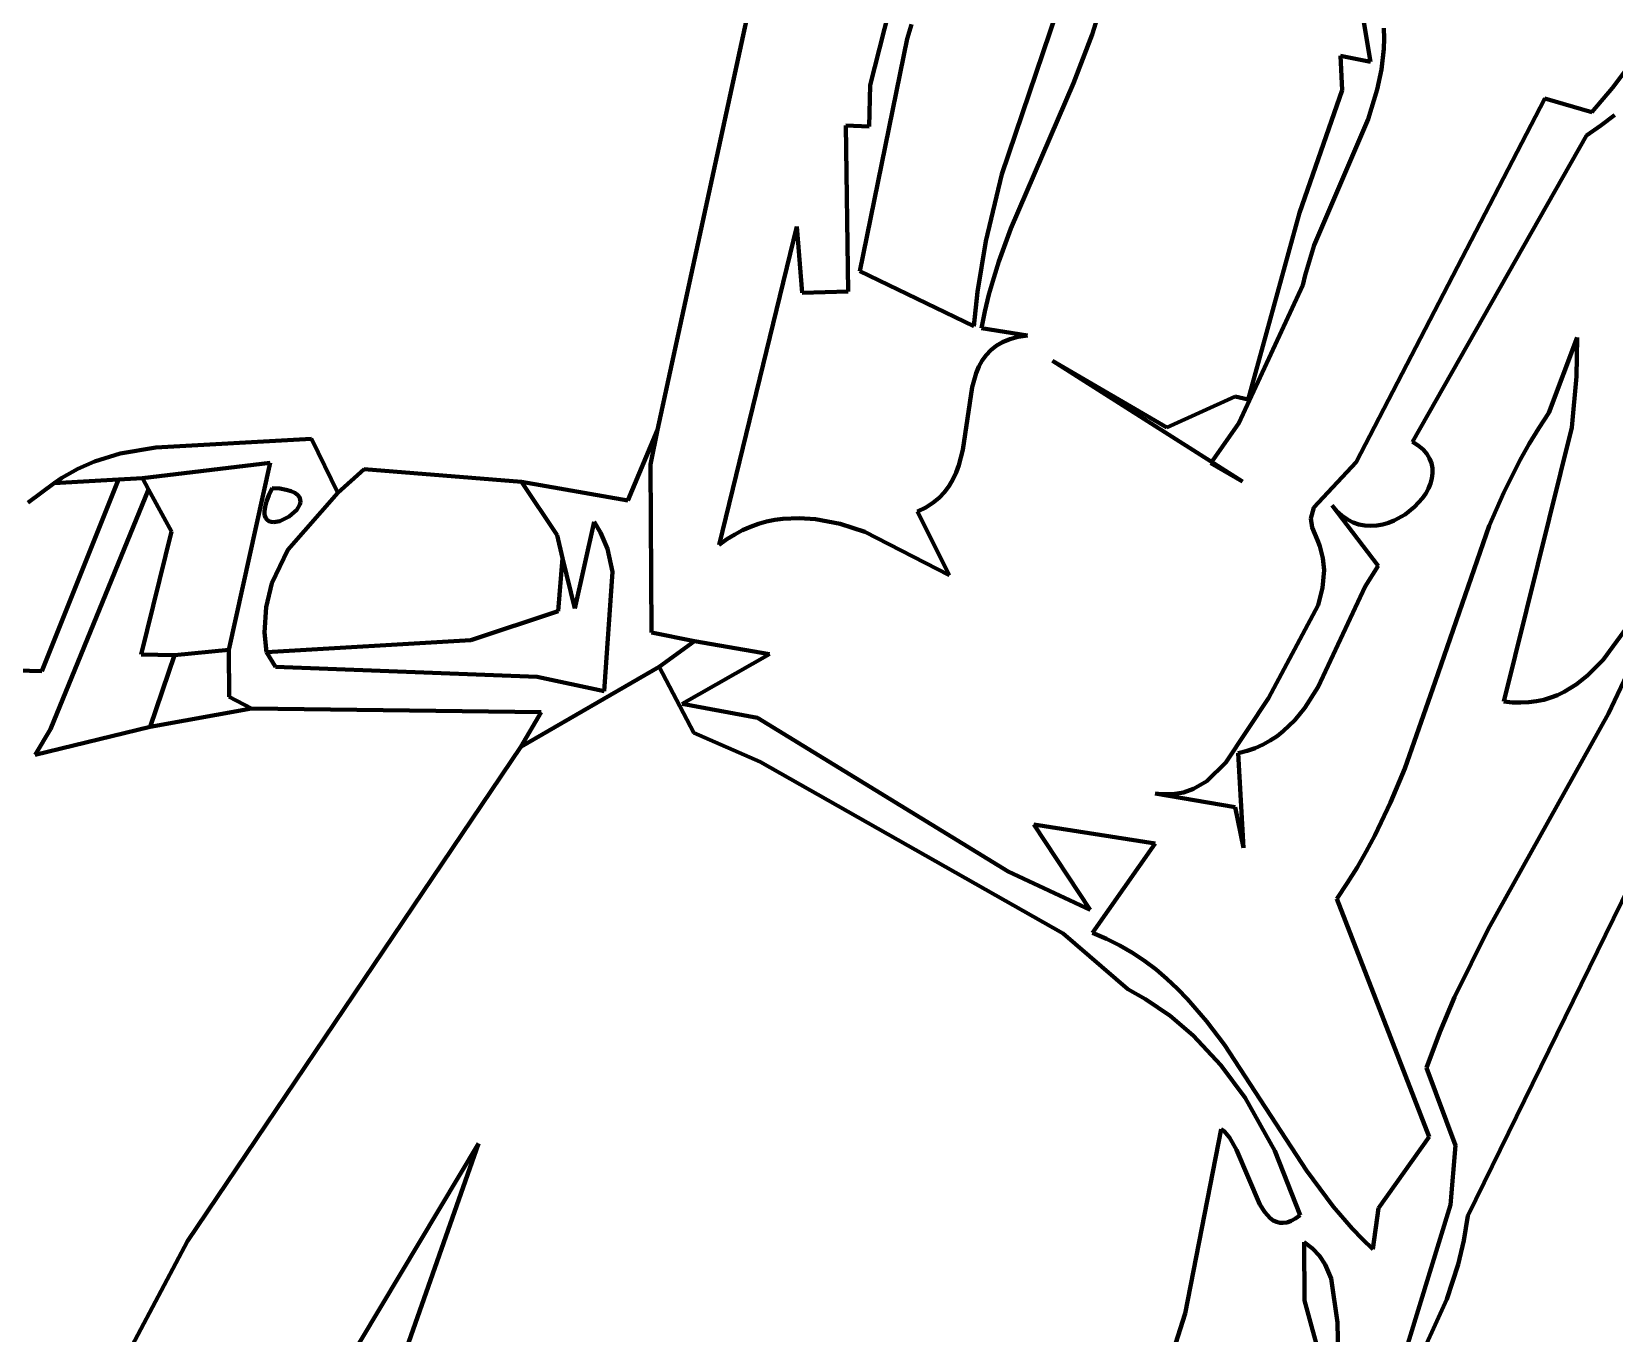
# Model space of a CAD drawing. Header units: millimetres. Extents: x 0 to 8.5, y 0 to 13.2.
# Drawn here: x 4.71 to 5.611, y 6.113 to 6.853 of the extents above; entities that cross this region are included whole.
import ezdxf

# ---------------------------------------------------------------- set-up
doc = ezdxf.new("R2010")
doc.units = ezdxf.units.MM
for name, color, linetype, lineweight in [('color#060606ff', 7, 'CONTINUOUS', 100), ('color#5c5c5cff', 7, 'CONTINUOUS', 100), ('color#aeaeaeff', 7, 'CONTINUOUS', 100), ('color#ffffffff', 7, 'CONTINUOUS', 100)]:
    doc.layers.add(name, color=color, linetype=linetype, lineweight=lineweight)

msp = doc.modelspace()

# ---------------------------------------------------------------- linework, layer by layer
at = {"layer": 'color#060606ff'}
for p, q in [((5.06613, 6.62671), (5.19249, 7.20815)), ((5.32158, 6.94829), (5.26204, 6.77211)), ((5.21482, 6.93147), (5.18722, 6.82278)), ((5.46372, 6.88488), (5.47186, 6.83608)), ((5.31345, 6.85172), (5.31928, 6.87038)), ((5.20824, 6.84911), (5.21064, 6.85739)), ((5.47952, 6.84935), (5.47935, 6.85532)), ((5.18135, 6.71706), (5.20824, 6.84911)), ((5.30284, 6.824), (5.31345, 6.85172)), ((5.47806, 6.83182), (5.47935, 6.84345)), ((5.47935, 6.84345), (5.47952, 6.84935)), ((5.47186, 6.83608), (5.45467, 6.8396)), ((5.45467, 6.8396), (5.45563, 6.82001)), ((5.62568, 6.84284), (5.60956, 6.82128)), ((5.47566, 6.8204), (5.47806, 6.83182)), ((5.18722, 6.82278), (5.18659, 6.79925)), ((5.26719, 6.74119), (5.30284, 6.824)), ((5.45563, 6.82001), (5.43137, 6.7502)), ((5.47041, 6.80357), (5.47566, 6.8204)), ((5.60956, 6.82128), (5.59783, 6.80752)), ((5.57101, 6.8153), (5.46373, 6.6084)), ((5.59783, 6.80752), (5.57101, 6.8153)), ((5.18659, 6.79925), (5.17337, 6.79988)), ((5.17337, 6.79988), (5.17467, 6.70547)), ((5.43984, 6.73179), (5.47041, 6.80357)), ((5.5948, 6.79425), (5.60289, 6.79982)), ((5.60289, 6.79982), (5.61068, 6.80569)), ((5.49568, 6.61993), (5.5948, 6.79425)), ((5.26204, 6.77211), (5.25301, 6.73416)), ((5.43137, 6.7502), (5.40231, 6.64401)), ((5.1454, 6.74246), (5.10134, 6.56136)), ((5.14843, 6.70461), (5.1454, 6.74246)), ((5.26044, 6.72253), (5.26719, 6.74119)), ((5.25301, 6.73416), (5.24819, 6.70522)), ((5.43465, 6.71476), (5.43984, 6.73179)), ((5.24611, 6.68565), (5.18135, 6.71706)), ((5.25745, 6.71313), (5.26044, 6.72253)), ((5.25477, 6.70367), (5.25745, 6.71313)), ((5.39696, 6.63047), (5.43335, 6.70899)), ((5.43335, 6.70899), (5.43465, 6.71476)), ((5.17467, 6.70547), (5.14843, 6.70461)), ((5.24819, 6.70522), (5.24611, 6.68565)), ((5.25244, 6.69414), (5.25477, 6.70367)), ((5.2505, 6.68455), (5.25244, 6.69414)), ((5.27668, 6.68041), (5.2505, 6.68455)), ((5.25315, 6.66927), (5.25577, 6.67209)), ((5.25577, 6.67209), (5.25886, 6.67457)), ((5.25886, 6.67457), (5.26245, 6.67667)), ((5.26245, 6.67667), (5.26658, 6.67836)), ((5.26658, 6.67836), (5.27131, 6.67962)), ((5.27131, 6.67962), (5.27668, 6.68041)), ((5.58933, 6.67923), (5.57337, 6.63645)), ((5.58908, 6.65716), (5.58933, 6.67923)), ((5.24908, 6.66272), (5.25093, 6.66614)), ((5.25093, 6.66614), (5.25315, 6.66927)), ((5.35602, 6.62811), (5.29095, 6.66599)), ((5.29095, 6.66599), (5.39898, 6.59734)), ((5.24528, 6.65108), (5.24756, 6.65905)), ((5.24756, 6.65905), (5.24908, 6.66272)), ((5.58637, 6.6281), (5.58908, 6.65716)), ((5.23988, 6.61529), (5.24528, 6.65108)), ((5.39475, 6.64565), (5.35602, 6.62811)), ((5.40231, 6.64401), (5.39475, 6.64565)), ((5.57337, 6.63645), (5.56757, 6.62769)), ((5.38091, 6.60784), (5.39696, 6.63047)), ((5.5476, 6.4722), (5.58637, 6.6281)), ((5.56757, 6.62769), (5.56213, 6.61876)), ((5.0623, 6.60702), (5.06613, 6.62671)), ((5.49902, 6.61782), (5.49568, 6.61993)), ((5.56213, 6.61876), (5.55702, 6.60968)), ((5.23763, 6.6066), (5.23988, 6.61529)), ((5.50174, 6.61551), (5.49902, 6.61782)), ((5.50387, 6.61303), (5.50174, 6.61551)), ((5.50544, 6.61042), (5.50387, 6.61303)), ((5.50648, 6.60768), (5.50544, 6.61042)), ((5.55702, 6.60968), (5.5477, 6.5911)), ((4.77317, 6.59915), (4.84589, 6.60803)), ((4.84589, 6.60803), (4.82232, 6.50154)), ((4.88434, 6.5909), (4.89926, 6.60442)), ((4.89926, 6.60442), (4.98873, 6.59706)), ((5.06276, 6.51132), (5.0623, 6.60702)), ((5.23429, 6.59851), (5.23612, 6.60247)), ((5.23612, 6.60247), (5.23763, 6.6066)), ((5.39898, 6.59734), (5.38091, 6.60784)), ((5.46373, 6.6084), (5.4395, 6.58261)), ((5.50702, 6.60487), (5.50648, 6.60768)), ((5.50671, 6.5991), (5.50709, 6.602)), ((5.50709, 6.602), (5.50702, 6.60487)), ((4.70822, 6.5854), (4.72296, 6.59645)), ((4.75947, 6.59848), (4.7159, 6.48948)), ((4.72296, 6.59645), (4.75947, 6.59848)), ((4.77663, 6.59286), (4.77317, 6.59915)), ((4.78971, 6.56881), (4.77663, 6.59286)), ((4.98873, 6.59706), (5.00905, 6.56678)), ((5.22643, 6.58803), (5.22949, 6.59126)), ((5.22949, 6.59126), (5.2321, 6.59477)), ((5.2321, 6.59477), (5.23429, 6.59851)), ((5.50325, 6.59055), (5.50477, 6.59335)), ((5.50477, 6.59335), (5.50593, 6.59621)), ((5.50593, 6.59621), (5.50671, 6.5991)), ((5.5477, 6.5911), (5.53939, 6.57207)), ((4.8559, 6.55847), (4.88434, 6.5909)), ((5.21407, 6.58029), (5.21877, 6.58251)), ((5.21877, 6.58251), (5.22288, 6.58511)), ((5.22288, 6.58511), (5.22643, 6.58803)), ((5.4395, 6.58261), (5.43793, 6.57633)), ((5.47615, 6.54936), (5.45002, 6.58365)), ((5.45002, 6.58365), (5.45275, 6.58039)), ((5.49147, 6.5785), (5.49691, 6.58282)), ((5.49691, 6.58282), (5.50142, 6.58785)), ((5.50142, 6.58785), (5.50325, 6.59055)), ((5.11912, 6.57155), (5.12366, 6.57318)), ((5.12366, 6.57318), (5.12824, 6.57447)), ((5.12824, 6.57447), (5.13285, 6.57543)), ((5.13285, 6.57543), (5.13748, 6.57608)), ((5.13748, 6.57608), (5.14679, 6.57651)), ((5.14679, 6.57651), (5.15614, 6.57587)), ((5.15614, 6.57587), (5.17017, 6.57318)), ((5.17017, 6.57318), (5.18407, 6.56875)), ((5.2321, 6.54407), (5.21407, 6.58029)), ((5.43793, 6.57633), (5.4386, 6.57117)), ((5.45275, 6.58039), (5.45566, 6.57772)), ((5.45566, 6.57772), (5.45873, 6.57561)), ((5.45873, 6.57561), (5.46193, 6.57401)), ((5.46193, 6.57401), (5.46522, 6.57292)), ((5.47876, 6.5729), (5.48209, 6.57385)), ((5.48209, 6.57385), (5.48534, 6.57511)), ((5.48534, 6.57511), (5.49147, 6.5785)), ((4.77244, 6.49897), (4.78971, 6.56881)), ((5.00905, 6.56678), (5.01221, 6.55376)), ((5.10134, 6.56136), (5.10572, 6.56449)), ((5.10572, 6.56449), (5.11014, 6.56722)), ((5.11014, 6.56722), (5.11461, 6.56957)), ((5.11461, 6.56957), (5.11912, 6.57155)), ((5.18407, 6.56875), (5.2321, 6.54407)), ((5.4386, 6.57117), (5.44012, 6.56748)), ((5.44012, 6.56748), (5.44173, 6.564)), ((5.44173, 6.564), (5.44303, 6.56054)), ((5.46522, 6.57292), (5.46858, 6.57229)), ((5.46858, 6.57229), (5.47198, 6.57209)), ((5.47198, 6.57209), (5.47538, 6.57231)), ((5.47538, 6.57231), (5.47876, 6.5729)), ((5.53939, 6.57207), (5.50867, 6.48326)), ((4.84685, 6.53953), (4.8559, 6.55847)), ((5.44303, 6.56054), (5.44475, 6.55368)), ((5.01221, 6.55376), (5.00959, 6.52353)), ((5.44538, 6.5469), (5.44457, 6.53688)), ((5.44475, 6.55368), (5.44538, 6.5469)), ((5.46871, 6.53764), (5.47615, 6.54936)), ((4.84347, 6.5259), (4.84685, 6.53953)), ((5.44197, 6.48048), (5.46871, 6.53764)), ((5.64001, 6.54505), (5.6042, 6.4959)), ((5.44457, 6.53688), (5.442, 6.52703)), ((4.84258, 6.51148), (4.84347, 6.5259)), ((5.00959, 6.52353), (4.96006, 6.50703)), ((5.442, 6.52703), (5.41386, 6.4741)), ((4.84375, 6.50014), (4.84258, 6.51148)), ((5.08725, 6.50639), (5.06276, 6.51132)), ((4.82232, 6.50154), (4.79141, 6.49847)), ((4.96006, 6.50703), (4.84375, 6.50014)), ((5.12984, 6.4991), (5.08725, 6.50639)), ((4.79141, 6.49847), (4.77244, 6.49897)), ((5.08031, 6.47091), (5.12984, 6.4991)), ((5.6042, 6.4959), (5.59535, 6.48692)), ((5.60722, 6.46536), (5.62115, 6.4945)), ((4.7159, 6.48948), (4.68403, 6.4903)), ((4.98849, 6.44634), (5.06705, 6.49186)), ((5.06705, 6.49186), (5.08682, 6.45434)), ((5.50867, 6.48326), (5.49129, 6.434)), ((5.59535, 6.48692), (5.58891, 6.4818)), ((5.41386, 6.4741), (5.3896, 6.43744)), ((5.43451, 6.46858), (5.44197, 6.48048)), ((5.57444, 6.47433), (5.57044, 6.47314)), ((5.57829, 6.47581), (5.57444, 6.47433)), ((5.58197, 6.47756), (5.57829, 6.47581)), ((5.58891, 6.4818), (5.58197, 6.47756)), ((5.12312, 6.46287), (5.08031, 6.47091)), ((5.42876, 6.46147), (5.43451, 6.46858)), ((5.5388, 6.34262), (5.60722, 6.46536)), ((5.55257, 6.47167), (5.5476, 6.4722)), ((5.55733, 6.47151), (5.55257, 6.47167)), ((5.56189, 6.47171), (5.55733, 6.47151)), ((5.56626, 6.47227), (5.56189, 6.47171)), ((5.57044, 6.47314), (5.56626, 6.47227)), ((5.26571, 6.37544), (5.12312, 6.46287)), ((5.42223, 6.45519), (5.42876, 6.46147)), ((5.08682, 6.45434), (5.12465, 6.43774)), ((5.40629, 6.44567), (5.41068, 6.44762)), ((5.41068, 6.44762), (5.41478, 6.44987)), ((5.41478, 6.44987), (5.41863, 6.4524)), ((5.41863, 6.4524), (5.42223, 6.45519)), ((4.79882, 6.1651), (4.98849, 6.44634)), ((5.39662, 6.44273), (5.40161, 6.44403)), ((5.39963, 6.38895), (5.39662, 6.44273)), ((5.40161, 6.44403), (5.40629, 6.44567)), ((5.12465, 6.43774), (5.29694, 6.34013)), ((5.3896, 6.43744), (5.37868, 6.42684)), ((5.49129, 6.434), (5.48326, 6.41476)), ((5.36548, 6.42039), (5.35942, 6.41937)), ((5.37108, 6.42236), (5.36548, 6.42039)), ((5.37868, 6.42684), (5.37108, 6.42236)), ((5.35284, 6.4194), (5.34934, 6.41985)), ((5.34934, 6.41985), (5.39488, 6.41201)), ((5.35942, 6.41937), (5.35284, 6.4194)), ((5.39488, 6.41201), (5.39963, 6.38895)), ((5.48326, 6.41476), (5.47429, 6.39595)), ((5.34935, 6.39142), (5.28023, 6.40208)), ((5.28023, 6.40208), (5.31225, 6.35367)), ((5.47429, 6.39595), (5.46939, 6.38673)), ((5.63319, 6.3961), (5.52718, 6.17946)), ((5.31373, 6.34054), (5.34935, 6.39142)), ((5.46939, 6.38673), (5.46417, 6.37764)), ((5.31225, 6.35367), (5.26571, 6.37544)), ((5.46417, 6.37764), (5.45861, 6.36872)), ((5.45861, 6.36872), (5.45268, 6.35996)), ((5.45268, 6.35996), (5.50517, 6.22448)), ((5.29694, 6.34013), (5.33381, 6.30839)), ((5.32167, 6.33719), (5.31373, 6.34054)), ((5.51969, 6.30394), (5.5388, 6.34262)), ((5.32923, 6.33338), (5.32167, 6.33719)), ((5.33642, 6.32917), (5.32923, 6.33338)), ((5.34327, 6.32456), (5.33642, 6.32917)), ((5.34981, 6.31959), (5.34327, 6.32456)), ((5.35605, 6.31428), (5.34981, 6.31959)), ((5.36202, 6.30866), (5.35605, 6.31428)), ((5.33381, 6.30839), (5.34382, 6.30287)), ((5.34382, 6.30287), (5.35794, 6.29321)), ((5.36775, 6.30275), (5.36202, 6.30866)), ((5.51124, 6.28409), (5.51969, 6.30394)), ((5.37857, 6.2902), (5.36775, 6.30275)), ((5.35794, 6.29321), (5.37098, 6.28206)), ((5.38869, 6.27684), (5.37857, 6.2902)), ((5.37098, 6.28206), (5.38668, 6.26526)), ((5.43543, 6.20529), (5.38869, 6.27684)), ((5.50375, 6.2638), (5.51124, 6.28409)), ((5.38668, 6.26526), (5.40044, 6.24668)), ((5.52011, 6.21951), (5.50375, 6.2638)), ((5.40044, 6.24668), (5.41745, 6.21653)), ((5.38691, 6.22885), (5.36645, 6.12391)), ((5.38856, 6.22758), (5.38691, 6.22885)), ((5.3916, 6.22413), (5.38856, 6.22758)), ((5.39564, 6.21714), (5.3916, 6.22413)), ((5.50517, 6.22448), (5.47637, 6.18393)), ((4.84842, 5.89141), (4.96437, 6.22062)), ((4.96437, 6.22062), (4.86961, 6.06247)), ((5.40889, 6.18593), (5.39564, 6.21714)), ((5.41745, 6.21653), (5.43172, 6.17987)), ((5.51725, 6.18583), (5.52011, 6.21951)), ((5.4505, 6.1849), (5.43543, 6.20529)), ((5.41168, 6.18152), (5.40889, 6.18593)), ((5.47947, 6.06251), (5.51725, 6.18583)), ((5.41478, 6.17813), (5.41168, 6.18152)), ((5.41647, 6.17689), (5.41478, 6.17813)), ((5.41826, 6.17601), (5.41647, 6.17689)), ((5.42911, 6.17798), (5.42666, 6.17663)), ((5.43172, 6.17987), (5.42911, 6.17798)), ((5.4614, 6.17224), (5.4505, 6.1849)), ((5.47637, 6.18393), (5.47322, 6.16059)), ((5.52718, 6.17946), (5.52491, 6.16547)), ((5.42017, 6.17551), (5.41826, 6.17601)), ((5.42219, 6.17543), (5.42017, 6.17551)), ((5.42435, 6.17579), (5.42219, 6.17543)), ((5.42666, 6.17663), (5.42435, 6.17579)), ((5.46718, 6.16628), (5.4614, 6.17224)), ((4.7375, 6.04963), (4.79882, 6.1651)), ((5.43407, 6.16452), (5.43892, 6.16092)), ((5.43432, 6.13131), (5.43407, 6.16452)), ((5.43892, 6.16092), (5.44288, 6.15667)), ((5.47322, 6.16059), (5.46718, 6.16628)), ((5.52491, 6.16547), (5.52169, 6.15184)), ((5.44288, 6.15667), (5.44603, 6.15187)), ((5.44603, 6.15187), (5.44945, 6.14377)), ((5.52169, 6.15184), (5.51532, 6.13201)), ((5.44945, 6.14377), (5.45303, 6.11886)), ((5.51532, 6.13201), (5.49221, 6.0815)), ((5.36645, 6.12391), (5.34873, 6.06924)), ((5.44367, 6.0966), (5.43432, 6.13131)), ((5.45303, 6.11886), (5.45383, 6.08151))]:
    msp.add_line(p, q, dxfattribs=at)
at = {"layer": 'color#5c5c5cff'}
for p, q in [((4.78076, 6.61675), (4.8694, 6.62167)), ((4.8694, 6.62167), (4.88434, 6.5909)), ((5.04933, 6.58657), (5.06613, 6.62671)), ((5.06613, 6.62671), (5.0623, 6.60702)), ((4.74586, 6.60873), (4.76049, 6.61323)), ((4.76049, 6.61323), (4.78076, 6.61675)), ((4.72737, 6.59946), (4.73645, 6.60461)), ((4.73645, 6.60461), (4.74586, 6.60873)), ((4.84589, 6.60803), (4.77317, 6.59915)), ((4.82232, 6.50154), (4.84589, 6.60803)), ((5.0623, 6.60702), (5.06276, 6.51132)), ((4.72086, 6.45647), (4.77663, 6.59286)), ((4.72296, 6.59645), (4.72737, 6.59946)), ((4.75947, 6.59848), (4.72296, 6.59645)), ((4.77317, 6.59915), (4.75947, 6.59848)), ((4.77663, 6.59286), (4.78971, 6.56881)), ((4.84706, 6.59362), (4.8451, 6.58952)), ((4.85134, 6.59326), (4.84706, 6.59362)), ((4.85487, 6.59265), (4.85134, 6.59326)), ((4.8577, 6.59184), (4.85487, 6.59265)), ((4.85987, 6.59084), (4.8577, 6.59184)), ((5.00905, 6.56678), (4.98873, 6.59706)), ((4.98873, 6.59706), (5.04933, 6.58657)), ((4.8429, 6.58297), (4.84255, 6.58046)), ((4.84373, 6.58598), (4.8429, 6.58297)), ((4.8451, 6.58952), (4.84373, 6.58598)), ((4.88434, 6.5909), (4.8559, 6.55847)), ((4.86145, 6.58969), (4.85987, 6.59084)), ((4.861, 6.58127), (4.8627, 6.58417)), ((4.86247, 6.58842), (4.86145, 6.58969)), ((4.86298, 6.58706), (4.86247, 6.58842)), ((4.8627, 6.58417), (4.86305, 6.58563)), ((4.86305, 6.58563), (4.86298, 6.58706)), ((4.84255, 6.58046), (4.84264, 6.57842)), ((4.84264, 6.57842), (4.84312, 6.57682)), ((4.84312, 6.57682), (4.84393, 6.57564)), ((4.84393, 6.57564), (4.84503, 6.57483)), ((4.84503, 6.57483), (4.84637, 6.57438)), ((4.84637, 6.57438), (4.8479, 6.57425)), ((4.8479, 6.57425), (4.85133, 6.57484)), ((4.85133, 6.57484), (4.85665, 6.5774)), ((4.85665, 6.5774), (4.861, 6.58127)), ((5.03009, 6.57433), (5.01919, 6.52503)), ((5.03381, 6.56833), (5.03009, 6.57433)), ((4.78971, 6.56881), (4.77244, 6.49897)), ((5.01221, 6.55376), (5.00905, 6.56678)), ((5.03777, 6.559), (5.03381, 6.56833)), ((4.8559, 6.55847), (4.84685, 6.53953)), ((5.04052, 6.54602), (5.03777, 6.559)), ((5.01919, 6.52503), (5.01221, 6.55376)), ((5.03586, 6.47802), (5.04052, 6.54602)), ((4.84685, 6.53953), (4.84347, 6.5259)), ((4.84347, 6.5259), (4.84258, 6.51148)), ((4.84258, 6.51148), (4.84375, 6.50014)), ((5.06276, 6.51132), (5.08725, 6.50639)), ((4.82253, 6.47479), (4.82232, 6.50154)), ((5.08725, 6.50639), (5.06705, 6.49186)), ((4.77244, 6.49897), (4.79141, 6.49847)), ((4.79141, 6.49847), (4.77753, 6.45773)), ((4.84375, 6.50014), (4.84893, 6.49188)), ((4.84893, 6.49188), (4.99768, 6.4862)), ((5.06705, 6.49186), (4.98849, 6.44634)), ((4.99768, 6.4862), (5.03586, 6.47802)), ((4.83529, 6.46809), (4.82253, 6.47479)), ((5.00003, 6.46607), (4.83529, 6.46809)), ((4.98849, 6.44634), (5.00003, 6.46607)), ((4.77753, 6.45773), (4.71207, 6.4418)), ((4.71207, 6.4418), (4.72086, 6.45647))]:
    msp.add_line(p, q, dxfattribs=at)
at = {"layer": 'color#aeaeaeff'}
for p, q in [((4.8451, 6.58952), (4.84706, 6.59362)), ((4.84706, 6.59362), (4.85134, 6.59326)), ((4.85134, 6.59326), (4.85487, 6.59265)), ((4.85487, 6.59265), (4.8577, 6.59184)), ((4.8577, 6.59184), (4.85987, 6.59084)), ((4.84255, 6.58046), (4.8429, 6.58297)), ((4.8429, 6.58297), (4.84373, 6.58598)), ((4.84373, 6.58598), (4.8451, 6.58952)), ((4.85987, 6.59084), (4.86145, 6.58969)), ((4.8627, 6.58417), (4.861, 6.58127)), ((4.86145, 6.58969), (4.86247, 6.58842)), ((4.86247, 6.58842), (4.86298, 6.58706)), ((4.86305, 6.58563), (4.8627, 6.58417)), ((4.86298, 6.58706), (4.86305, 6.58563)), ((4.84264, 6.57842), (4.84255, 6.58046)), ((4.84312, 6.57682), (4.84264, 6.57842)), ((4.84393, 6.57564), (4.84312, 6.57682)), ((4.84503, 6.57483), (4.84393, 6.57564)), ((4.84637, 6.57438), (4.84503, 6.57483)), ((4.8479, 6.57425), (4.84637, 6.57438)), ((4.85133, 6.57484), (4.8479, 6.57425)), ((4.85665, 6.5774), (4.85133, 6.57484)), ((4.861, 6.58127), (4.85665, 6.5774)), ((4.79141, 6.49847), (4.82232, 6.50154)), ((4.82232, 6.50154), (4.82253, 6.47479)), ((4.77753, 6.45773), (4.79141, 6.49847)), ((4.82253, 6.47479), (4.83529, 6.46809)), ((4.83529, 6.46809), (4.77753, 6.45773))]:
    msp.add_line(p, q, dxfattribs=at)
at = {"layer": 'color#ffffffff'}
for p, q in [((5.19249, 7.20815), (5.06613, 6.62671)), ((5.26204, 6.77211), (5.32158, 6.94829)), ((5.18722, 6.82278), (5.21482, 6.93147)), ((5.47186, 6.83608), (5.46372, 6.88488)), ((5.31928, 6.87038), (5.31345, 6.85172)), ((5.21064, 6.85739), (5.20824, 6.84911)), ((5.47935, 6.85532), (5.47952, 6.84935)), ((5.20824, 6.84911), (5.18135, 6.71706)), ((5.31345, 6.85172), (5.30284, 6.824)), ((5.47935, 6.84345), (5.47806, 6.83182)), ((5.47952, 6.84935), (5.47935, 6.84345)), ((5.45563, 6.82001), (5.45467, 6.8396)), ((5.45467, 6.8396), (5.47186, 6.83608)), ((5.60956, 6.82128), (5.62568, 6.84284)), ((5.47806, 6.83182), (5.47566, 6.8204)), ((5.18659, 6.79925), (5.18722, 6.82278)), ((5.30284, 6.824), (5.26719, 6.74119)), ((5.43137, 6.7502), (5.45563, 6.82001)), ((5.47566, 6.8204), (5.47041, 6.80357)), ((5.59783, 6.80752), (5.60956, 6.82128)), ((5.46373, 6.6084), (5.57101, 6.8153)), ((5.57101, 6.8153), (5.59783, 6.80752)), ((5.17467, 6.70547), (5.17337, 6.79988)), ((5.17337, 6.79988), (5.18659, 6.79925)), ((5.47041, 6.80357), (5.43984, 6.73179)), ((5.60289, 6.79982), (5.5948, 6.79425)), ((5.61068, 6.80569), (5.60289, 6.79982)), ((5.5948, 6.79425), (5.49568, 6.61993)), ((5.25301, 6.73416), (5.26204, 6.77211)), ((5.40231, 6.64401), (5.43137, 6.7502)), ((5.10134, 6.56136), (5.1454, 6.74246)), ((5.1454, 6.74246), (5.14843, 6.70461)), ((5.26719, 6.74119), (5.26044, 6.72253)), ((5.24819, 6.70522), (5.25301, 6.73416)), ((5.43984, 6.73179), (5.43465, 6.71476)), ((5.18135, 6.71706), (5.24611, 6.68565)), ((5.26044, 6.72253), (5.25745, 6.71313)), ((5.25745, 6.71313), (5.25477, 6.70367)), ((5.43335, 6.70899), (5.39696, 6.63047)), ((5.43465, 6.71476), (5.43335, 6.70899)), ((5.14843, 6.70461), (5.17467, 6.70547)), ((5.24611, 6.68565), (5.24819, 6.70522)), ((5.25477, 6.70367), (5.25244, 6.69414)), ((5.25244, 6.69414), (5.2505, 6.68455)), ((5.2505, 6.68455), (5.27668, 6.68041)), ((5.25577, 6.67209), (5.25315, 6.66927)), ((5.25886, 6.67457), (5.25577, 6.67209)), ((5.26245, 6.67667), (5.25886, 6.67457)), ((5.26658, 6.67836), (5.26245, 6.67667)), ((5.27131, 6.67962), (5.26658, 6.67836)), ((5.27668, 6.68041), (5.27131, 6.67962)), ((5.57337, 6.63645), (5.58933, 6.67923)), ((5.58933, 6.67923), (5.58908, 6.65716)), ((5.25093, 6.66614), (5.24908, 6.66272)), ((5.25315, 6.66927), (5.25093, 6.66614)), ((5.39898, 6.59734), (5.29095, 6.66599)), ((5.29095, 6.66599), (5.35602, 6.62811)), ((5.24756, 6.65905), (5.24528, 6.65108)), ((5.24908, 6.66272), (5.24756, 6.65905)), ((5.58908, 6.65716), (5.58637, 6.6281)), ((5.24528, 6.65108), (5.23988, 6.61529)), ((5.35602, 6.62811), (5.39475, 6.64565)), ((5.39475, 6.64565), (5.40231, 6.64401)), ((5.56757, 6.62769), (5.57337, 6.63645)), ((5.39696, 6.63047), (5.38091, 6.60784)), ((5.58637, 6.6281), (5.5476, 6.4722)), ((5.56213, 6.61876), (5.56757, 6.62769)), ((4.8694, 6.62167), (4.78076, 6.61675)), ((4.88434, 6.5909), (4.8694, 6.62167)), ((5.06613, 6.62671), (5.04933, 6.58657)), ((5.49568, 6.61993), (5.49902, 6.61782)), ((5.55702, 6.60968), (5.56213, 6.61876)), ((4.76049, 6.61323), (4.74586, 6.60873)), ((4.78076, 6.61675), (4.76049, 6.61323)), ((5.23988, 6.61529), (5.23763, 6.6066)), ((5.49902, 6.61782), (5.50174, 6.61551)), ((5.50174, 6.61551), (5.50387, 6.61303)), ((5.50387, 6.61303), (5.50544, 6.61042)), ((5.50544, 6.61042), (5.50648, 6.60768)), ((5.5477, 6.5911), (5.55702, 6.60968)), ((4.73645, 6.60461), (4.72737, 6.59946)), ((4.74586, 6.60873), (4.73645, 6.60461)), ((4.89926, 6.60442), (4.88434, 6.5909)), ((4.98873, 6.59706), (4.89926, 6.60442)), ((5.23612, 6.60247), (5.23429, 6.59851)), ((5.23763, 6.6066), (5.23612, 6.60247)), ((5.38091, 6.60784), (5.39898, 6.59734)), ((5.4395, 6.58261), (5.46373, 6.6084)), ((5.50648, 6.60768), (5.50702, 6.60487)), ((5.50709, 6.602), (5.50671, 6.5991)), ((5.50702, 6.60487), (5.50709, 6.602)), ((4.72296, 6.59645), (4.70822, 6.5854)), ((4.7159, 6.48948), (4.75947, 6.59848)), ((4.77663, 6.59286), (4.72086, 6.45647)), ((4.72737, 6.59946), (4.72296, 6.59645)), ((4.75947, 6.59848), (4.77317, 6.59915)), ((4.77317, 6.59915), (4.77663, 6.59286)), ((5.04933, 6.58657), (4.98873, 6.59706)), ((5.22949, 6.59126), (5.22643, 6.58803)), ((5.2321, 6.59477), (5.22949, 6.59126)), ((5.23429, 6.59851), (5.2321, 6.59477)), ((5.50477, 6.59335), (5.50325, 6.59055)), ((5.50593, 6.59621), (5.50477, 6.59335)), ((5.50671, 6.5991), (5.50593, 6.59621)), ((5.53939, 6.57207), (5.5477, 6.5911)), ((5.21877, 6.58251), (5.21407, 6.58029)), ((5.22288, 6.58511), (5.21877, 6.58251)), ((5.22643, 6.58803), (5.22288, 6.58511)), ((5.43793, 6.57633), (5.4395, 6.58261)), ((5.45275, 6.58039), (5.45002, 6.58365)), ((5.45002, 6.58365), (5.47615, 6.54936)), ((5.49691, 6.58282), (5.49147, 6.5785)), ((5.50142, 6.58785), (5.49691, 6.58282)), ((5.50325, 6.59055), (5.50142, 6.58785)), ((5.01919, 6.52503), (5.03009, 6.57433)), ((5.03009, 6.57433), (5.03381, 6.56833)), ((5.12366, 6.57318), (5.11912, 6.57155)), ((5.12824, 6.57447), (5.12366, 6.57318)), ((5.13285, 6.57543), (5.12824, 6.57447)), ((5.13748, 6.57608), (5.13285, 6.57543)), ((5.14679, 6.57651), (5.13748, 6.57608)), ((5.15614, 6.57587), (5.14679, 6.57651)), ((5.17017, 6.57318), (5.15614, 6.57587)), ((5.18407, 6.56875), (5.17017, 6.57318)), ((5.21407, 6.58029), (5.2321, 6.54407)), ((5.4386, 6.57117), (5.43793, 6.57633)), ((5.45566, 6.57772), (5.45275, 6.58039)), ((5.45873, 6.57561), (5.45566, 6.57772)), ((5.46193, 6.57401), (5.45873, 6.57561)), ((5.46522, 6.57292), (5.46193, 6.57401)), ((5.48209, 6.57385), (5.47876, 6.5729)), ((5.48534, 6.57511), (5.48209, 6.57385)), ((5.49147, 6.5785), (5.48534, 6.57511)), ((5.03381, 6.56833), (5.03777, 6.559)), ((5.10572, 6.56449), (5.10134, 6.56136)), ((5.11014, 6.56722), (5.10572, 6.56449)), ((5.11461, 6.56957), (5.11014, 6.56722)), ((5.11912, 6.57155), (5.11461, 6.56957)), ((5.2321, 6.54407), (5.18407, 6.56875)), ((5.44012, 6.56748), (5.4386, 6.57117)), ((5.44173, 6.564), (5.44012, 6.56748)), ((5.44303, 6.56054), (5.44173, 6.564)), ((5.46858, 6.57229), (5.46522, 6.57292)), ((5.47198, 6.57209), (5.46858, 6.57229)), ((5.47538, 6.57231), (5.47198, 6.57209)), ((5.47876, 6.5729), (5.47538, 6.57231)), ((5.50867, 6.48326), (5.53939, 6.57207)), ((5.03777, 6.559), (5.04052, 6.54602)), ((5.44475, 6.55368), (5.44303, 6.56054)), ((5.00959, 6.52353), (5.01221, 6.55376)), ((5.01221, 6.55376), (5.01919, 6.52503)), ((5.04052, 6.54602), (5.03586, 6.47802)), ((5.44457, 6.53688), (5.44538, 6.5469)), ((5.44538, 6.5469), (5.44475, 6.55368)), ((5.47615, 6.54936), (5.46871, 6.53764)), ((5.46871, 6.53764), (5.44197, 6.48048)), ((5.6042, 6.4959), (5.64001, 6.54505)), ((5.442, 6.52703), (5.44457, 6.53688)), ((4.96006, 6.50703), (5.00959, 6.52353)), ((5.41386, 6.4741), (5.442, 6.52703)), ((4.84375, 6.50014), (4.96006, 6.50703)), ((5.06705, 6.49186), (5.08725, 6.50639)), ((5.08725, 6.50639), (5.12984, 6.4991)), ((4.84893, 6.49188), (4.84375, 6.50014)), ((5.12984, 6.4991), (5.08031, 6.47091)), ((5.59535, 6.48692), (5.6042, 6.4959)), ((5.62115, 6.4945), (5.60722, 6.46536)), ((4.68403, 6.4903), (4.7159, 6.48948)), ((4.99768, 6.4862), (4.84893, 6.49188)), ((5.03586, 6.47802), (4.99768, 6.4862)), ((5.08682, 6.45434), (5.06705, 6.49186)), ((5.49129, 6.434), (5.50867, 6.48326)), ((5.58891, 6.4818), (5.59535, 6.48692)), ((5.3896, 6.43744), (5.41386, 6.4741)), ((5.44197, 6.48048), (5.43451, 6.46858)), ((5.57044, 6.47314), (5.57444, 6.47433)), ((5.57444, 6.47433), (5.57829, 6.47581)), ((5.57829, 6.47581), (5.58197, 6.47756)), ((5.58197, 6.47756), (5.58891, 6.4818)), ((4.77753, 6.45773), (4.83529, 6.46809)), ((4.83529, 6.46809), (5.00003, 6.46607)), ((5.00003, 6.46607), (4.98849, 6.44634)), ((5.08031, 6.47091), (5.12312, 6.46287)), ((5.43451, 6.46858), (5.42876, 6.46147)), ((5.60722, 6.46536), (5.5388, 6.34262)), ((5.5476, 6.4722), (5.55257, 6.47167)), ((5.55257, 6.47167), (5.55733, 6.47151)), ((5.55733, 6.47151), (5.56189, 6.47171)), ((5.56189, 6.47171), (5.56626, 6.47227)), ((5.56626, 6.47227), (5.57044, 6.47314)), ((4.71207, 6.4418), (4.77753, 6.45773)), ((4.72086, 6.45647), (4.71207, 6.4418)), ((5.12312, 6.46287), (5.26571, 6.37544)), ((5.42876, 6.46147), (5.42223, 6.45519)), ((5.12465, 6.43774), (5.08682, 6.45434)), ((5.41068, 6.44762), (5.40629, 6.44567)), ((5.41478, 6.44987), (5.41068, 6.44762)), ((5.41863, 6.4524), (5.41478, 6.44987)), ((5.42223, 6.45519), (5.41863, 6.4524)), ((4.98849, 6.44634), (4.79882, 6.1651)), ((5.40161, 6.44403), (5.39662, 6.44273)), ((5.39662, 6.44273), (5.39963, 6.38895)), ((5.40629, 6.44567), (5.40161, 6.44403)), ((5.29694, 6.34013), (5.12465, 6.43774)), ((5.37868, 6.42684), (5.3896, 6.43744)), ((5.48326, 6.41476), (5.49129, 6.434)), ((5.35942, 6.41937), (5.36548, 6.42039)), ((5.36548, 6.42039), (5.37108, 6.42236)), ((5.37108, 6.42236), (5.37868, 6.42684)), ((5.39488, 6.41201), (5.34934, 6.41985)), ((5.34934, 6.41985), (5.35284, 6.4194)), ((5.35284, 6.4194), (5.35942, 6.41937)), ((5.39963, 6.38895), (5.39488, 6.41201)), ((5.47429, 6.39595), (5.48326, 6.41476)), ((5.31225, 6.35367), (5.28023, 6.40208)), ((5.28023, 6.40208), (5.34935, 6.39142)), ((5.46939, 6.38673), (5.47429, 6.39595)), ((5.52718, 6.17946), (5.63319, 6.3961)), ((5.34935, 6.39142), (5.31373, 6.34054)), ((5.46417, 6.37764), (5.46939, 6.38673)), ((5.26571, 6.37544), (5.31225, 6.35367)), ((5.45861, 6.36872), (5.46417, 6.37764)), ((5.45268, 6.35996), (5.45861, 6.36872)), ((5.50517, 6.22448), (5.45268, 6.35996)), ((5.33381, 6.30839), (5.29694, 6.34013)), ((5.31373, 6.34054), (5.32167, 6.33719)), ((5.5388, 6.34262), (5.51969, 6.30394)), ((5.32167, 6.33719), (5.32923, 6.33338)), ((5.32923, 6.33338), (5.33642, 6.32917)), ((5.33642, 6.32917), (5.34327, 6.32456)), ((5.34327, 6.32456), (5.34981, 6.31959)), ((5.34981, 6.31959), (5.35605, 6.31428)), ((5.35605, 6.31428), (5.36202, 6.30866)), ((5.34382, 6.30287), (5.33381, 6.30839)), ((5.35794, 6.29321), (5.34382, 6.30287)), ((5.36202, 6.30866), (5.36775, 6.30275)), ((5.51969, 6.30394), (5.51124, 6.28409)), ((5.36775, 6.30275), (5.37857, 6.2902)), ((5.37098, 6.28206), (5.35794, 6.29321)), ((5.37857, 6.2902), (5.38869, 6.27684)), ((5.38668, 6.26526), (5.37098, 6.28206)), ((5.38869, 6.27684), (5.43543, 6.20529)), ((5.51124, 6.28409), (5.50375, 6.2638)), ((5.40044, 6.24668), (5.38668, 6.26526)), ((5.50375, 6.2638), (5.52011, 6.21951)), ((5.41745, 6.21653), (5.40044, 6.24668)), ((5.36645, 6.12391), (5.38691, 6.22885)), ((5.38691, 6.22885), (5.38856, 6.22758)), ((5.38856, 6.22758), (5.3916, 6.22413)), ((5.3916, 6.22413), (5.39564, 6.21714)), ((5.47637, 6.18393), (5.50517, 6.22448)), ((4.96437, 6.22062), (4.84842, 5.89141)), ((4.86961, 6.06247), (4.96437, 6.22062)), ((5.39564, 6.21714), (5.40889, 6.18593)), ((5.43172, 6.17987), (5.41745, 6.21653)), ((5.52011, 6.21951), (5.51725, 6.18583)), ((5.43543, 6.20529), (5.4505, 6.1849)), ((5.40889, 6.18593), (5.41168, 6.18152)), ((5.51725, 6.18583), (5.47947, 6.06251)), ((5.41168, 6.18152), (5.41478, 6.17813)), ((5.41478, 6.17813), (5.41647, 6.17689)), ((5.41647, 6.17689), (5.41826, 6.17601)), ((5.42666, 6.17663), (5.42911, 6.17798)), ((5.42911, 6.17798), (5.43172, 6.17987)), ((5.4505, 6.1849), (5.4614, 6.17224)), ((5.47322, 6.16059), (5.47637, 6.18393)), ((5.52491, 6.16547), (5.52718, 6.17946)), ((5.41826, 6.17601), (5.42017, 6.17551)), ((5.42017, 6.17551), (5.42219, 6.17543)), ((5.42219, 6.17543), (5.42435, 6.17579)), ((5.42435, 6.17579), (5.42666, 6.17663)), ((5.4614, 6.17224), (5.46718, 6.16628)), ((4.79882, 6.1651), (4.7375, 6.04963)), ((5.43407, 6.16452), (5.43432, 6.13131)), ((5.43892, 6.16092), (5.43407, 6.16452)), ((5.44288, 6.15667), (5.43892, 6.16092)), ((5.46718, 6.16628), (5.47322, 6.16059)), ((5.52169, 6.15184), (5.52491, 6.16547)), ((5.44603, 6.15187), (5.44288, 6.15667)), ((5.44945, 6.14377), (5.44603, 6.15187)), ((5.51532, 6.13201), (5.52169, 6.15184)), ((5.45303, 6.11886), (5.44945, 6.14377)), ((5.49221, 6.0815), (5.51532, 6.13201)), ((5.34873, 6.06924), (5.36645, 6.12391)), ((5.43432, 6.13131), (5.44367, 6.0966)), ((5.45383, 6.08151), (5.45303, 6.11886))]:
    msp.add_line(p, q, dxfattribs=at)

doc.saveas('drawing.dxf')
